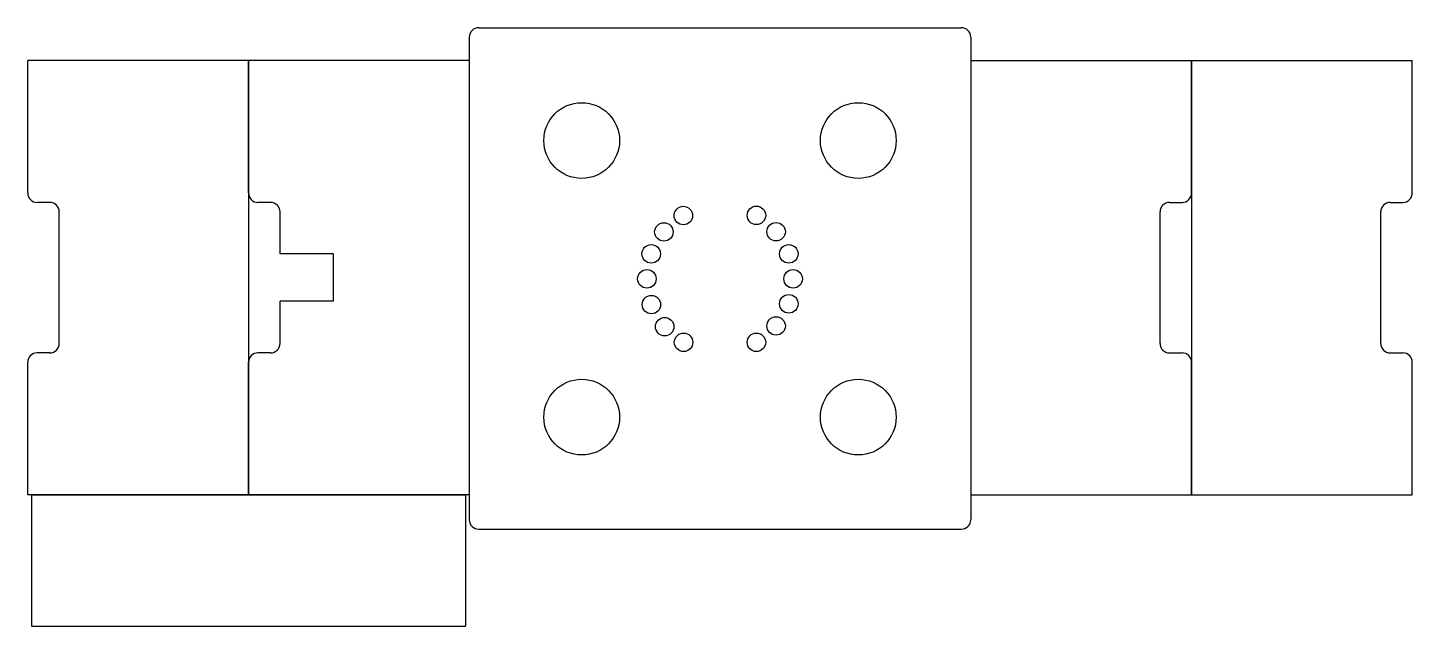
# Model space of a CAD drawing. Header units: millimetres. Extents: x -194 to 245, y -88 to 102.
import ezdxf

# ---------------------------------------------------------------- set-up
doc = ezdxf.new("R2010")
doc.units = ezdxf.units.MM

msp = doc.modelspace()

# ---------------------------------------------------------------- linework, layer by layer
for p, q in [((-51.21, 101.86), (101.79, 101.86)), ((-54.21, 98.86), (-54.21, -54.14)), ((104.79, 98.86), (104.79, -54.14)), ((-124.21, 91.46), (-194.21, 91.46)), ((-194.21, 49.46), (-194.21, 91.46)), ((-54.21, 91.46), (-124.21, 91.46)), ((-124.21, 49.46), (-124.21, 91.46)), ((-124.21, 91.46), (-124.21, -46.24)), ((104.79, 91.46), (174.79, 91.46)), ((104.79, 91.46), (104.79, -46.24)), ((174.79, 49.46), (174.79, 91.46)), ((174.79, 91.46), (244.79, 91.46)), ((174.79, 91.46), (174.79, -46.24)), ((244.79, 49.46), (244.79, 91.46)), ((-187.21, 46.46), (-191.21, 46.46)), ((-117.21, 46.46), (-121.21, 46.46)), ((167.79, 46.46), (171.79, 46.46)), ((237.79, 46.46), (241.79, 46.46)), ((-184.21, 1.76), (-184.21, 43.46)), ((-114.21, 30.11), (-114.21, 43.46)), ((164.79, 1.76), (164.79, 43.46)), ((234.79, 1.76), (234.79, 43.46)), ((-97.21, 30.11), (-114.21, 30.11)), ((-97.21, 15.11), (-97.21, 30.11)), ((-114.21, 1.76), (-114.21, 15.11)), ((-97.21, 15.11), (-114.21, 15.11)), ((-194.21, -46.24), (-194.21, -4.24)), ((-187.21, -1.24), (-191.21, -1.24)), ((-124.21, -46.24), (-124.21, -4.24)), ((-117.21, -1.24), (-121.21, -1.24)), ((167.79, -1.24), (171.79, -1.24)), ((174.79, -46.24), (174.79, -4.24)), ((237.79, -1.24), (241.79, -1.24)), ((244.79, -46.24), (244.79, -4.24)), ((-124.21, -46.24), (-194.21, -46.24)), ((-193.06, -46.24), (-193.06, -87.93)), ((-193.06, -46.24), (-55.37, -46.24)), ((-54.21, -46.24), (-124.21, -46.24)), ((-55.37, -46.24), (-55.37, -87.93)), ((104.79, -46.24), (174.79, -46.24)), ((174.79, -46.24), (244.79, -46.24)), ((-51.21, -57.14), (101.79, -57.14)), ((-193.06, -87.93), (-55.37, -87.93))]:
    msp.add_line(p, q)
for centre, radius in [((-18.56, 66.08), 12), ((69.13, 66.08), 12), ((13.67, 42.29), 2.93), ((36.84, 42.36), 2.93), ((7.5, 37.1), 2.93), ((43.07, 37.16), 2.93), ((3.47, 30.15), 2.93), ((47.1, 30.15), 2.93), ((2.11, 22.23), 2.93), ((48.46, 22.23), 2.93), ((3.54, 14.06), 2.93), ((47.1, 14.31), 2.93), ((7.75, 7.05), 2.93), ((43.07, 7.3), 2.93), ((13.73, 2.11), 2.93), ((36.84, 2.11), 2.93), ((-18.56, -21.62), 12), ((69.13, -21.62), 12)]:
    msp.add_circle(centre, radius)
for centre, start, end in [((-51.21, 98.86), 90, 180), ((101.79, 98.86), 0, 90), ((-191.21, 49.46), 180, 270), ((-121.21, 49.46), 180, 270), ((171.79, 49.46), 270, 0), ((241.79, 49.46), 270, 0), ((-187.21, 43.46), 0, 90), ((-117.21, 43.46), 0, 90), ((167.79, 43.46), 90, 180), ((237.79, 43.46), 90, 180), ((-187.21, 1.76), 270, 0), ((-117.21, 1.76), 270, 0), ((167.79, 1.76), 180, 270), ((237.79, 1.76), 180, 270), ((-191.21, -4.24), 90, 180), ((-121.21, -4.24), 90, 180), ((171.79, -4.24), 0, 90), ((241.79, -4.24), 0, 90), ((-51.21, -54.14), 180, 270), ((101.79, -54.14), 270, 0)]:
    msp.add_arc(centre, 3, start, end)

doc.saveas('drawing.dxf')
